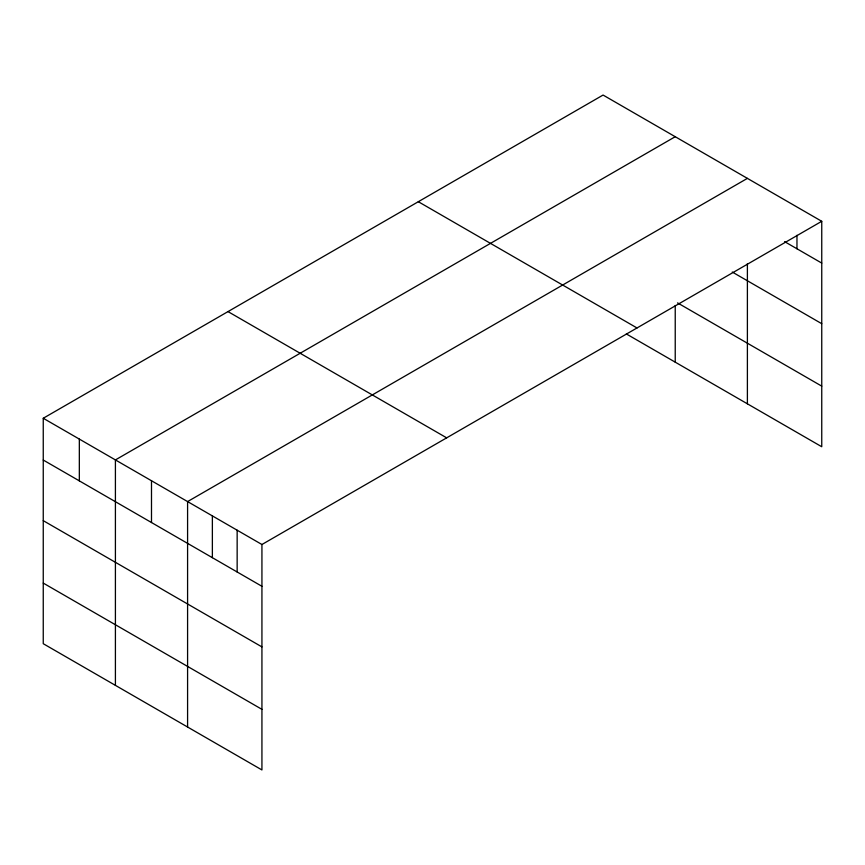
<?xml version="1.0" encoding="UTF-8"?>
<svg xmlns="http://www.w3.org/2000/svg" width="865" height="865" viewBox="0 0 865 865"><rect width="100%" height="100%" fill="white"/><g stroke="black" fill="none" stroke-linecap="round" stroke-linejoin="round"><path stroke-width="1.3" d="M821.75 221.299L261.933 544.507L261.933 769.947L43.25 643.701L43.25 418.26L603.067 95.053L821.75 221.299L821.75 446.74L626.346 333.933M675.23 136.713L115.413 459.921L115.413 685.361M747.392 178.374L187.586 501.581L187.586 727.022M784.577 241.627L821.75 263.09M732.266 272.032L821.75 323.694M677.565 302.891L821.75 386.136M418.325 201.707L637.008 327.965M227.992 311.595L446.675 437.852M43.25 418.26L261.933 544.507M43.25 460.039L261.933 586.297M43.25 520.654L261.933 646.901M43.25 583.086L261.933 709.343M796.968 235.302L796.968 248.785M747.392 263.641L747.392 403.814M675.23 305.496L675.23 362.154M237.151 530.202L237.151 571.992M212.368 515.897L212.368 557.676M151.494 480.756L151.494 522.536M79.331 439.085L79.331 480.875"/></g></svg>
